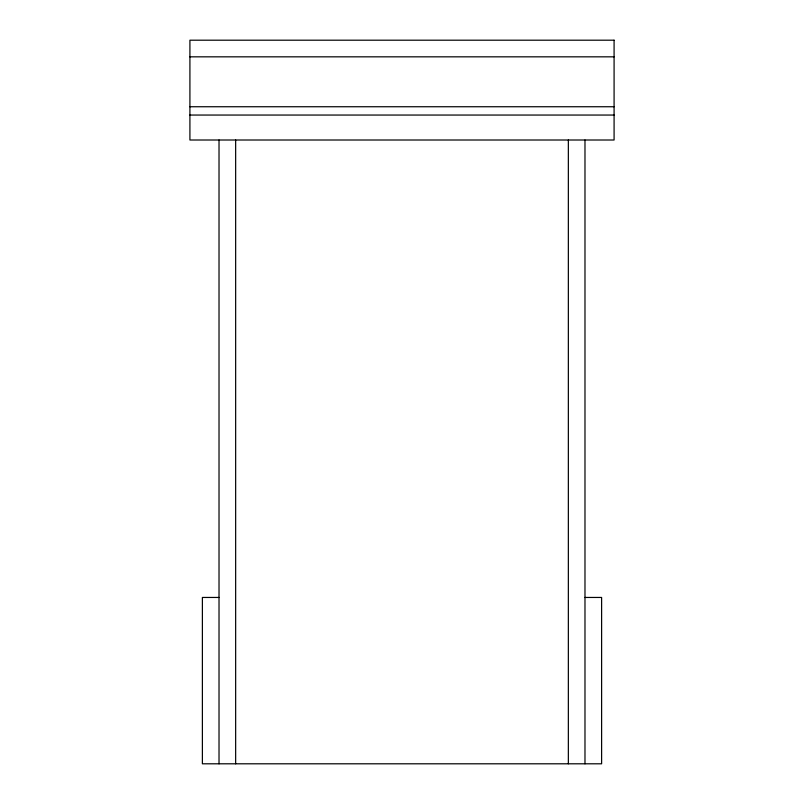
<?xml version="1.0" encoding="UTF-8"?>
<svg xmlns="http://www.w3.org/2000/svg" width="804" height="804" viewBox="0 0 804 804"><rect width="100%" height="100%" fill="white"/><g stroke="black" fill="none" stroke-linecap="round" stroke-linejoin="round"><path stroke-width="1.21" d="M189.915 56.833L614.085 56.833M189.915 106.741L614.085 106.741M189.915 115.052L614.085 115.052M219.02 597.452L202.387 597.452L202.387 763.8L601.613 763.8L601.613 597.452L584.98 597.452M584.98 140.007L584.98 763.8M568.348 140.007L568.348 763.8M235.652 140.007L235.652 763.8M219.02 140.007L219.02 763.8M614.085 40.2L189.915 40.2L189.915 140.007L614.085 140.007L614.085 40.2"/></g></svg>
